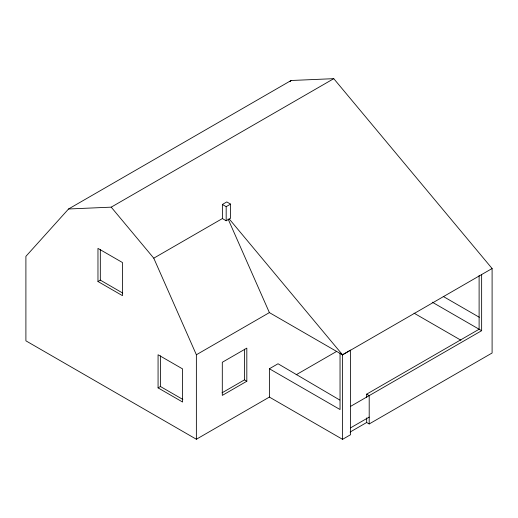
<?xml version="1.0" encoding="UTF-8"?>
<svg xmlns="http://www.w3.org/2000/svg" width="518" height="518" viewBox="0 0 518 518"><rect width="100%" height="100%" fill="white"/><g stroke="black" fill="none" stroke-linecap="round" stroke-linejoin="round"><path stroke-width="0.78" d="M350.103 432.057L366.666 422.5L369.198 423.957L492.1 352.998L492.1 268.518L333.767 78.665L291.11 80.497L68.557 208.987L25.9 256.345L25.9 340.825L196.367 439.245L269.386 397.086L342.56 439.335L350.563 434.712L350.563 350.09L342.56 354.713L340.035 353.25L340.035 409.537L269.386 368.751L269.386 397.086M290.035 81.695L291.11 80.497M68.557 208.987L111.215 207.155L333.767 78.665M222.384 218.564L222.384 204.468L226.787 201.923L230.581 204.118L230.581 218.214L226.178 220.759L222.384 218.564L153.768 258.178L111.215 207.155M222.384 204.468L226.178 206.656L230.581 204.118M97.967 281.501L122.481 295.655L122.481 262.542L97.967 248.387L97.967 281.501L100.324 280.134L122.74 293.078M196.367 439.245L196.367 354.759L269.386 312.607L342.56 354.849L492.1 268.518M158.068 387.872L182.589 402.026L182.589 368.913L158.068 354.759L158.068 387.872L160.431 386.512L182.848 399.456M222.047 392.819L244.464 379.882L246.821 381.242L246.821 348.128L222.3 362.283L222.3 395.396L246.821 381.242M269.386 368.751L278.03 363.759L339.737 400.013M296.166 374.773L336.622 351.418M366.666 397.338L366.666 394.159L479.111 329.241L479.111 275.505M350.563 406.377L481.643 330.698L481.643 274.553M350.563 427.862L369.198 417.107M443.207 296.432L479.286 317.262M432.245 302.182L481.643 330.698M414.063 313.17L460.923 340.222M366.666 394.159L369.198 395.616L369.198 423.957M229.377 219.133L342.56 354.849M228.082 218.972L269.386 312.607M153.768 258.178L196.367 354.759M366.666 417.929L366.666 422.5M342.56 354.713L342.56 439.335M244.464 349.19L244.464 379.882M226.178 206.656L226.178 220.759M160.431 355.821L160.431 386.512M100.324 249.449L100.324 280.134"/></g></svg>
